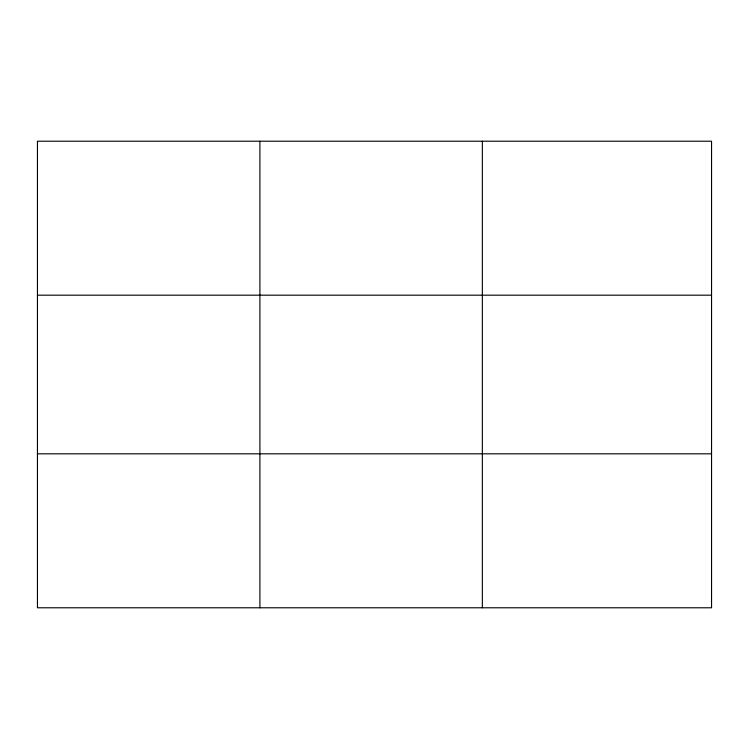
<?xml version="1.0" encoding="UTF-8"?>
<svg xmlns="http://www.w3.org/2000/svg" width="749" height="749" viewBox="0 0 749 749"><rect width="100%" height="100%" fill="white"/><g stroke="black" fill="none" stroke-linecap="round" stroke-linejoin="round"><path stroke-width="1.12" d="M259.903 607.785L259.903 141.215M482.356 607.785L482.356 141.215M37.45 295.181L711.55 295.181M37.45 453.819L711.55 453.819M711.55 530.798L711.55 607.785L37.45 607.785L37.45 141.215L711.55 141.215L711.55 530.798"/></g></svg>
